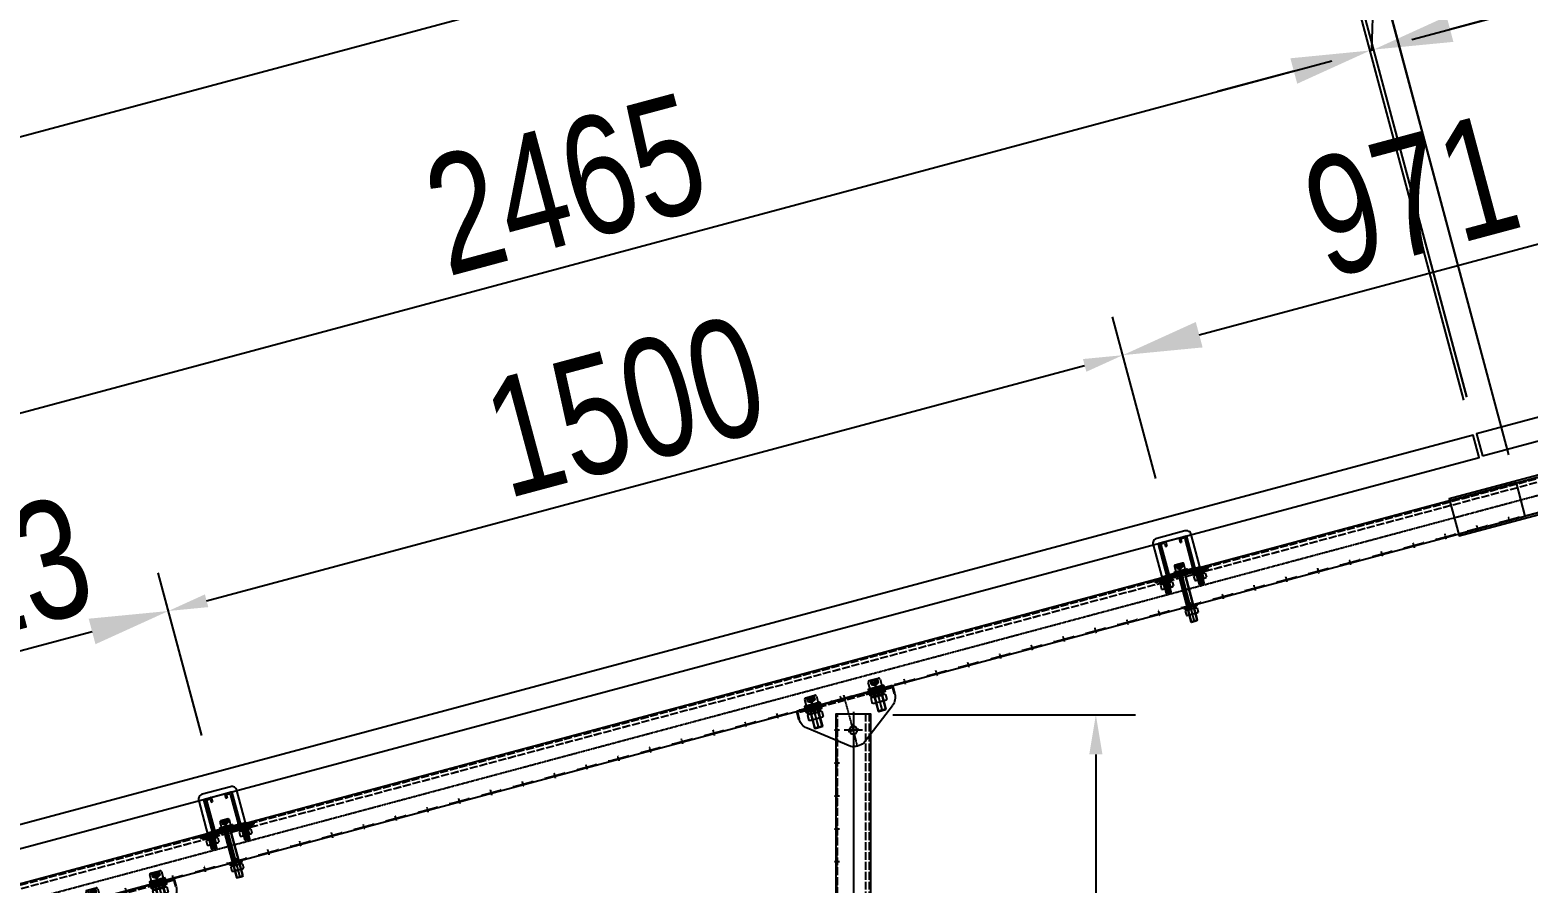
# Model space of a CAD drawing. Header units: millimetres. Extents: x -14454 to 167453, y -24 to 28032.
# Drawn here: x 46783 to 48658, y 24880 to 25947 of the extents above; entities that cross this region are included whole.
import ezdxf

# ---------------------------------------------------------------- set-up
doc = ezdxf.new("R2010")
doc.units = ezdxf.units.MM
for name, pattern in [('ACAD_ISO02W100', [15, 12, -3]), ('CENTER', [50.8, 31.75, -6.35, 6.35, -6.35]), ('CENTER2', [1.125, 0.75, -0.125, 0.125, -0.125]), ('CONTINUOUS1', [0]), ('DASH', [0.35, 0.25, -0.1]), ('DASHED', [19.05, 12.7, -6.35])]:
    doc.linetypes.add(name, pattern=pattern)
for name, color, linetype in [('003_THICK', 7, 'CONTINUOUS1'), ('cushician', 7, 'Continuous'), ('CY_生产图', 7, 'Continuous'), ('E-BUSB', 1, 'Continuous'), ('中心线', 1, 'CENTER2'), ('图块替换', 7, 'Continuous'), ('粗线', 7, 'Continuous'), ('组件', 4, 'Continuous'), ('细线', 3, 'DASH'), ('虚线', 3, 'ACAD_ISO02W100')]:
    doc.layers.add(name, color=color, linetype=linetype)
doc.layers.add('轮廓线', color=7, linetype='Continuous', lineweight=35)
doc.styles.add('标准', font='MS PGothic.ttf', dxfattribs={"width": 0.8})
doc.dimstyles.new('plan', dxfattribs={"dimscale": 60, "dimtxt": 3, "dimasz": 1, "dimexe": 1, "dimexo": 1, "dimgap": 0.5, "dimtad": 1, "dimdec": 0, "dimzin": 0, "dimdsep": 46, "dimtxsty": '标准', "dimcen": 0, "dimclrd": 3, "dimclre": 3, "dimclrt": 7, "dimadec": 0, "dimazin": 0, "dimtfac": 1, "dimtdec": 0, "dimtofl": 0, "dimtmove": 0, "dimatfit": 3, "dimfxl": 0, "dimtolj": 1, "dimtzin": 0, "dimlwe": -1, "dimarcsym": 0})
doc.dimstyles.new('副本 plan', dxfattribs={"dimscale": 60, "dimtxt": 3, "dimasz": 1, "dimexe": 3, "dimexo": 1, "dimgap": 0.5, "dimtad": 1, "dimdec": 0, "dimzin": 0, "dimdsep": 46, "dimtxsty": '标准', "dimcen": 0, "dimclrd": 3, "dimclre": 3, "dimclrt": 7, "dimadec": 0, "dimazin": 0, "dimtfac": 1, "dimtdec": 0, "dimtofl": 0, "dimtmove": 1, "dimatfit": 3, "dimfxl": 0, "dimtolj": 1, "dimtzin": 0, "dimlwe": -1, "dimarcsym": 0})

# ---------------------------------------------------------------- blocks, each defined once
blk = doc.blocks.new('zj6510012312311A$C3C46345F')
at = {"layer": '粗线'}
for p, q in [((0, 51), (0, 1)), ((1, 52), (9, 52)), ((2, 49), (2, 3)), ((3, 50), (7, 50)), ((8, 49), (8, 44.9)), ((10, 51), (10, 44.9)), ((31.3, 51), (31.3, 44.9)), ((32.3, 52), (40.3, 52)), ((33.3, 49), (33.3, 44.9)), ((34.3, 50), (38.3, 50)), ((39.3, 49), (39.3, 3)), ((41.3, 51), (41.3, 1)), ((8, 44.9), (10, 44.9)), ((31.3, 44.9), (33.3, 44.9)), ((1, 0), (40.3, 0)), ((3, 2), (38.3, 2))]:
    blk.add_line(p, q, dxfattribs=at)
for centre, start, end in [((1, 51), 90, 180), ((3, 49), 90, 180), ((7, 49), 0, 90), ((9, 51), 0, 90), ((32.3, 51), 90, 180), ((34.3, 49), 90, 180), ((38.3, 49), 0, 90), ((40.3, 51), 0, 90), ((1, 1), 180, 270), ((3, 3), 180, 270), ((38.3, 3), 270, 0), ((40.3, 1), 270, 0)]:
    blk.add_arc(centre, 1, start, end, dxfattribs=at)
blk = doc.blocks.new('zj6510012312311A$C67153D70')
at = {"layer": '003_THICK'}
for p, q in [((1, 7.2), (1, 0.8)), ((3.3, 8), (17.1, 8)), ((5.6, 7.2), (5.6, 0.8)), ((14.8, 7.2), (14.8, 0.8)), ((19.4, 7.2), (19.4, 0.8)), ((3.3, 0), (17.1, 0))]:
    blk.add_line(p, q, dxfattribs=at)
for centre, radius, start, end in [((3.3, 4.4), 3.66, 50.8833, 129.1167), ((3.3, 3.7), 3.66, 230.8833, 309.1167), ((10.2, -5.4), 13.4, 69.8555, 110.1445), ((10.2, 13.4), 13.4, 249.8555, 290.1445), ((17.1, 4.4), 3.66, 50.8833, 129.1167), ((17.1, 3.7), 3.66, 230.8833, 309.1167)]:
    blk.add_arc(centre, radius, start, end, dxfattribs=at)
at = {"layer": 'cushician'}
for p, q in [((2.2, 8), (2.2, 11)), ((2.2, 8), (18.2, 8)), ((18.2, 8), (18.2, 11))]:
    blk.add_line(p, q, dxfattribs=at)
blk.add_lwpolyline([(0, 13), (20, 13), (20, 11), (0, 11)], close=True, dxfattribs=at)
at = {"layer": '细线', "color": 2}
for p, q in [((8.3, 8), (10, 11)), ((9.7, 8), (11.4, 11))]:
    blk.add_line(p, q, dxfattribs=at)
blk = doc.blocks.new('zj65100竖装压块')
for p, q in [((291899.2, 884520.6, 0), (291899.2, 884520.6, 0)), ((291908.8, 884487.7, 0), (291908.8, 884479.4, 0)), ((291922.1, 884489.4, 0), (291910.5, 884489.4, 0)), ((291916.3, 884489.4, 0), (291916.3, 884489.4, 0)), ((291923.8, 884479.4, 0), (291923.8, 884487.7, 0)), ((291908.8, 884479.4, 0), (291923.8, 884479.4, 0)), ((291911.3, 884479.4, 0), (291911.3, 884400.2, 0)), ((291911.3, 884476.9, 0), (291921.3, 884476.9, 0)), ((291921.3, 884479.4, 0), (291921.3, 884400.2, 0)), ((291911.3, 884400.2, 0), (291921.3, 884400.2, 0)), ((291911.3, 884400.2, 0), (291911.9, 884399.4, 0)), ((291911.9, 884399.4, 0), (291920.7, 884399.4, 0)), ((291921.3, 884400.2, 0), (291920.7, 884399.4, 0))]:
    blk.add_line(p, q)
at = {"color": 3, "linetype": 'DASHED'}
for p, q in [((291911.5, 884484.4, 0), (291911.5, 884489.4, 0)), ((291913.9, 884489.4, 0), (291913.9, 884484.4, 0)), ((291918.7, 884489.4, 0), (291918.7, 884484.4, 0)), ((291921.1, 884489.4, 0), (291921.1, 884484.4, 0)), ((291911.5, 884484.4, 0), (291916.3, 884481.6, 0)), ((291921.1, 884484.4, 0), (291916.3, 884481.6, 0))]:
    blk.add_line(p, q, dxfattribs=at)
at = {"color": 1, "linetype": 'CENTER', "ltscale": 9}
blk.add_line((291916.3, 884489.4, 0), (291916.3, 884399.4, 0), dxfattribs=at)
at = {"color": 3}
for p, q in [((291911.9, 884476.9, 0), (291911.3, 884479.4, 0)), ((291911.9, 884476.9, 0), (291911.9, 884400.2, 0)), ((291920.7, 884476.9, 0), (291921.3, 884479.4, 0)), ((291920.7, 884476.9, 0), (291920.7, 884400.2, 0))]:
    blk.add_line(p, q, dxfattribs=at)
at = {"elevation": 0}
blk.add_lwpolyline([(291906.3, 884479.4), (291926.3, 884479.4), (291926.3, 884477.7), (291906.3, 884477.7)], close=True, dxfattribs=at)
for centre, start, end in [((291910.5, 884487.7, 0), 90, 180), ((291922.1, 884487.7, 0), 0, 90)]:
    blk.add_arc(centre, 1.67, start, end)
at = {"color": 3, "linetype": 'DASHED'}
for centre in [(291916.3, 884494.1, 0), (291916.3, 884489.1, 0)]:
    blk.add_arc(centre, 5.32, 243.0947, 296.9053, dxfattribs=at)
at = {"layer": 'E-BUSB'}
blk.add_line((291916.3, 884476, 0), (291916.3, 884399.4, 0), dxfattribs=at)
at = {"layer": '粗线'}
for name, p in [('zj6510012312311A$C3C46345F', (291895.7, 884475.7, 0)), ('zj6510012312311A$C67153D70', (291906.3, 884410.7, 0))]:
    blk.add_blockref(name, p, dxfattribs=at)
blk = doc.blocks.new('zj65100VFDFDBGdgrtedfghM8X105U型压块螺栓')
for p, q in [((-2155796166.540478, -2296044651.556607), (-2155796174.540479, -2296044651.556607)), ((-2155796166.540478, -2296044652.556607), (-2155796174.540479, -2296044652.556607)), ((-2155796166.540478, -2296044653.556607), (-2155796174.540479, -2296044653.556607)), ((-2155796166.540478, -2296044654.556606), (-2155796174.540479, -2296044654.556606)), ((-2155796166.540478, -2296044655.556607), (-2155796174.540479, -2296044655.556607)), ((-2155796166.540478, -2296044656.556607), (-2155796174.540479, -2296044656.556607)), ((-2155796166.540478, -2296044659.556607), (-2155796174.540479, -2296044659.556607)), ((-2155796166.540478, -2296044660.556607), (-2155796174.540479, -2296044660.556607)), ((-2155796166.540478, -2296044661.556607), (-2155796174.540479, -2296044661.556607)), ((-2155796166.540478, -2296044662.556606), (-2155796174.540479, -2296044662.556606)), ((-2155796166.540478, -2296044664.556606), (-2155796174.540479, -2296044664.556607)), ((-2155796166.540478, -2296044657.556608), (-2155796174.540478, -2296044657.556607)), ((-2155796166.540478, -2296044658.556607), (-2155796174.540478, -2296044658.556607)), ((-2155796166.540479, -2296044663.556607), (-2155796174.540478, -2296044663.556607)), ((-2155796114.540479, -2296044652.556608), (-2155796122.540479, -2296044652.556607)), ((-2155796114.540478, -2296044653.556607), (-2155796122.540479, -2296044653.556606)), ((-2155796114.540478, -2296044654.556606), (-2155796122.540479, -2296044654.556606)), ((-2155796114.540478, -2296044656.556607), (-2155796122.540479, -2296044656.556607)), ((-2155796114.540479, -2296044657.556608), (-2155796122.540479, -2296044657.556607)), ((-2155796114.540478, -2296044659.556607), (-2155796122.540479, -2296044659.556607)), ((-2155796114.540479, -2296044660.556607), (-2155796122.540479, -2296044660.556607)), ((-2155796114.540478, -2296044651.556607), (-2155796122.540478, -2296044651.556607)), ((-2155796114.540479, -2296044655.556607), (-2155796122.540478, -2296044655.556607)), ((-2155796114.540478, -2296044658.556607), (-2155796122.540478, -2296044658.556607)), ((-2155796114.540479, -2296044661.556607), (-2155796122.540478, -2296044661.556606)), ((-2155796114.540478, -2296044662.556606), (-2155796122.540478, -2296044662.556606)), ((-2155796114.540478, -2296044663.556607), (-2155796122.540478, -2296044663.556607)), ((-2155796114.540478, -2296044664.556607), (-2155796122.540478, -2296044664.556607)), ((-2155796166.540478, -2296044668.556607), (-2155796174.540479, -2296044668.556607)), ((-2155796166.540478, -2296044669.556607), (-2155796174.540479, -2296044669.556607)), ((-2155796166.540478, -2296044670.556606), (-2155796174.540479, -2296044670.556606)), ((-2155796166.540478, -2296044671.556606), (-2155796174.540479, -2296044671.556607)), ((-2155796166.540478, -2296044672.556607), (-2155796174.540479, -2296044672.556606)), ((-2155796166.540478, -2296044673.556606), (-2155796174.540479, -2296044673.556607)), ((-2155796166.540478, -2296044665.556607), (-2155796174.540478, -2296044665.556608)), ((-2155796166.540478, -2296044666.556607), (-2155796174.540478, -2296044666.556607)), ((-2155796166.540478, -2296044667.556607), (-2155796174.540478, -2296044667.556607)), ((-2155796166.540478, -2296044674.556607), (-2155796174.540478, -2296044674.556608)), ((-2155796166.540479, -2296044675.556607), (-2155796174.540478, -2296044675.556607)), ((-2155796114.540478, -2296044665.556608), (-2155796122.540479, -2296044665.556607)), ((-2155796114.540478, -2296044666.556607), (-2155796122.540479, -2296044666.556607)), ((-2155796114.540479, -2296044671.556607), (-2155796122.540479, -2296044671.556606)), ((-2155796114.540478, -2296044672.556607), (-2155796122.540479, -2296044672.556607)), ((-2155796114.540478, -2296044675.556608), (-2155796122.540479, -2296044675.556607)), ((-2155796114.540478, -2296044667.556607), (-2155796122.540478, -2296044667.556607)), ((-2155796114.540479, -2296044668.556607), (-2155796122.540478, -2296044668.556607)), ((-2155796114.540479, -2296044669.556607), (-2155796122.540478, -2296044669.556607)), ((-2155796114.540478, -2296044670.556607), (-2155796122.540478, -2296044670.556606)), ((-2155796114.540478, -2296044673.556607), (-2155796122.540478, -2296044673.556607)), ((-2155796114.540478, -2296044674.556608), (-2155796122.540478, -2296044674.556607))]:
    blk.add_line(p, q)
blk.add_lwpolyline([(-2155796122.540479, -2296044676.584091), (-2155796114.540478, -2296044676.584092), (-2155796114.540478, -2296044600.556607, 0.4142135624), (-2155796122.540479, -2296044592.556607), (-2155796166.540478, -2296044592.556607, 0.4142135624), (-2155796174.540479, -2296044600.556607), (-2155796174.540479, -2296044676.584093), (-2155796166.540478, -2296044676.584092), (-2155796166.540478, -2296044601.556607, -0.4142135592), (-2155796165.540479, -2296044600.556607), (-2155796123.540479, -2296044600.556606, -0.4142135656), (-2155796122.540478, -2296044601.556607), (-2155796122.540478, -2296044676.584093)], format="xyb")
blk = doc.blocks.new('zj65100VFDFDBGdgrtedfghA$C67153D70')
at = {"layer": '003_THICK'}
for p, q in [((1, 7.2), (1, 0.8)), ((3.3, 8), (17.1, 8)), ((5.6, 7.2), (5.6, 0.8)), ((14.8, 7.2), (14.8, 0.8)), ((19.4, 7.2), (19.4, 0.8)), ((3.3, 0), (17.1, 0))]:
    blk.add_line(p, q, dxfattribs=at)
for centre, radius, start, end in [((3.3, 4.4), 3.66, 50.8833, 129.1167), ((3.3, 3.7), 3.66, 230.8833, 309.1167), ((10.2, -5.4), 13.4, 69.8555, 110.1445), ((10.2, 13.4), 13.4, 249.8555, 290.1445), ((17.1, 4.4), 3.66, 50.8833, 129.1167), ((17.1, 3.7), 3.66, 230.8833, 309.1167)]:
    blk.add_arc(centre, radius, start, end, dxfattribs=at)
at = {"layer": 'cushician'}
for p, q in [((2.2, 8), (2.2, 11)), ((2.2, 8), (18.2, 8)), ((18.2, 8), (18.2, 11))]:
    blk.add_line(p, q, dxfattribs=at)
blk.add_lwpolyline([(0, 13), (20, 13), (20, 11), (0, 11)], close=True, dxfattribs=at)
at = {"layer": '细线', "color": 2}
for p, q in [((8.3, 8), (10, 11)), ((9.7, 8), (11.4, 11))]:
    blk.add_line(p, q, dxfattribs=at)
blk = doc.blocks.new('zj65100VFDFDBGdgrtedfghYABAN')
for p, q in [((-27.1, -61.1), (54, -39.4)), ((-26.6, -63), (54.5, -41.3)), ((54.5, -41.3), (54, -39.4)), ((-27.1, -61.1), (-26.6, -63))]:
    blk.add_line(p, q)
at = {"rotation": 15.00001912494984}
blk.add_blockref('zj65100VFDFDBGdgrtedfghM8X105U型压块螺栓', (1488078174.1, 2775770376.2), dxfattribs=at)
at = {"layer": '粗线', "rotation": 15.00001912494987}
for p in [(32.8, -60.6), (-17.4, -74.1)]:
    blk.add_blockref('zj65100VFDFDBGdgrtedfghA$C67153D70', p, dxfattribs=at)
blk = doc.blocks.new('zj65100压板组合')
blk.add_line((35843.9, -1455.7, -11.8), (35826.6, -1408.2, -16.4))
at = {"extrusion": (-8.31842e-08, -3.4456e-08, 1), "rotation": 4.99998075181172}
blk.add_blockref('zj65100VFDFDBGdgrtedfghYABAN', (35810.4, -1360.9, -11.7), dxfattribs=at)
at = {"layer": '图块替换', "rotation": 19.99999975941452}
blk.add_blockref('zj65100竖装压块', (64024.5, -932384.4, -23.8), dxfattribs=at)
blk = doc.blocks.new('*D376')
at = {"color": 3, "transparency": 16777216}
for p, q in [((37185.5, -756), (37098.7, -517.5)), ((35776, -1269.3), (35689.1, -1030.5))]:
    blk.add_line(p, q, dxfattribs=at)
at = {"color": 3, "lineweight": -2, "transparency": 16777216}
blk.add_line((35766, -1066.4), (37062.8, -594.4), dxfattribs=at)
at = {"color": 3, "transparency": 16777216}
for points in [[(37059.4, -585), (37066.2, -603.8), (37119.2, -573.9)], [(35762.6, -1057), (35769.4, -1075.8), (35709.6, -1086.9)]]:
    blk.add_solid(points, dxfattribs=at)
at = {"layer": 'Defpoints', "color": 0, "transparency": 16777216}
for p in [(37119.2, -573.9), (37206, -812.3, 2.3), (35796.6, -1325.7, 2.3)]:
    blk.add_point(p, dxfattribs=at)
at = {"color": 7, "transparency": 16777216, "insert": (36373.4, -717.6), "char_height": 180, "attachment_point": 5, "rotation": 20, "style": '标准'}
blk.add_mtext('\\A1;1500', dxfattribs=at)
blk = doc.blocks.new('*D377')
at = {"color": 3, "transparency": 16777216}
for p, q in [((37639.6, -592.9), (37432.4, -24.2)), ((35323.5, -1436.7), (35116.3, -868))]:
    blk.add_line(p, q, dxfattribs=at)
at = {"color": 3, "lineweight": -2, "transparency": 16777216}
blk.add_line((35193.2, -903.9), (37396.5, -101.1), dxfattribs=at)
at = {"color": 3, "transparency": 16777216}
for points in [[(37393.1, -91.7), (37400, -110.5), (37452.9, -80.6)], [(35189.8, -894.5), (35196.6, -913.3), (35136.8, -924.4)]]:
    blk.add_solid(points, dxfattribs=at)
at = {"layer": 'Defpoints', "color": 0, "transparency": 16777216}
for p in [(37452.9, -80.6), (37660.1, -649.3, 0), (35344, -1493.1, 0)]:
    blk.add_point(p, dxfattribs=at)
at = {"color": 7, "transparency": 16777216, "insert": (36253.8, -389.7), "char_height": 180, "attachment_point": 5, "rotation": 20.0185, "style": '标准'}
blk.add_mtext('\\A1;2465', dxfattribs=at)
blk = doc.blocks.new('*D380')
at = {"color": 3, "transparency": 16777216}
for p, q in [((118547.5, -76.6), (118482, 168.1)), ((117610.2, -328.2), (117544.5, -83.1))]:
    blk.add_line(p, q, dxfattribs=at)
at = {"color": 3, "lineweight": -2, "transparency": 16777216}
blk.add_line((117676, -110), (118381.6, 79.1), dxfattribs=at)
at = {"color": 3, "transparency": 16777216}
for points in [[(118376.4, 98.4), (118386.8, 59.8), (118497.5, 110.1)], [(117670.8, -90.7), (117681.2, -129.3), (117560.1, -141)]]:
    blk.add_solid(points, dxfattribs=at)
at = {"layer": 'Defpoints', "color": 0, "transparency": 16777216}
for p in [(118497.5, 110.1), (118563.1, -134.5, 2.3), (117625.7, -386.2, 2.3)]:
    blk.add_point(p, dxfattribs=at)
at = {"color": 7, "transparency": 16777216, "insert": (117997.7, 100.5), "char_height": 180, "attachment_point": 5, "rotation": 15, "style": '标准'}
blk.add_mtext('\\A1;971', dxfattribs=at)
blk = doc.blocks.new('*D381')
at = {"color": 3, "lineweight": -2, "transparency": 16777216}
for p, q in [((117944.2, 525.5), (118081.2, 562.2)), ((117938.2, 322), (117944.2, 525.5)), ((118056.7, 353.8), (118172.7, 384.8)), ((117935.5, 321.3), (117940.8, 322.7)), ((117819.6, 290.2), (117703.7, 259.2))]:
    blk.add_line(p, q, dxfattribs=at)
at = {"color": 3, "transparency": 16777216}
for p, q in [((118077.6, -209.1), (117920, 379.2)), ((118082.1, -204.6), (117925.3, 380.7))]:
    blk.add_line(p, q, dxfattribs=at)
for points in [[(118051.6, 373.1), (118061.9, 334.4), (117940.8, 322.7)], [(117814.4, 309.5), (117824.8, 270.9), (117935.5, 321.3)]]:
    blk.add_solid(points, dxfattribs=at)
at = {"layer": 'Defpoints', "color": 0, "transparency": 16777216}
for p in [(117940.8, 322.7), (118093.2, -267.1), (118097.7, -262.6, 5)]:
    blk.add_point(p, dxfattribs=at)
at = {"color": 7, "transparency": 16777216, "insert": (117981.6, 659.7), "char_height": 180, "attachment_point": 5, "rotation": 14.9999, "style": '标准'}
blk.add_mtext('\\A1;6', dxfattribs=at)
blk = doc.blocks.new('*D383')
at = {"color": 3, "transparency": 16777216}
for p, q in [((120464.4, 329.2), (120176.7, 1401.9)), ((118146.3, -292.4), (117858.6, 780.3))]:
    blk.add_line(p, q, dxfattribs=at)
at = {"color": 3, "lineweight": -2, "transparency": 16777216}
blk.add_line((117990.1, 753.5), (120076.4, 1312.9), dxfattribs=at)
at = {"color": 3, "transparency": 16777216}
for points in [[(120071.2, 1332.2), (120081.5, 1293.6), (120192.3, 1344)], [(117984.9, 772.8), (117995.3, 734.2), (117874.2, 722.4)]]:
    blk.add_solid(points, dxfattribs=at)
at = {"layer": 'Defpoints', "color": 0, "transparency": 16777216}
for p in [(120192.3, 1344), (120479.9, 271.3, 0.1), (118161.8, -350.3, 0.1)]:
    blk.add_point(p, dxfattribs=at)
at = {"color": 7, "transparency": 16777216, "insert": (119002.1, 1149.1), "char_height": 180, "attachment_point": 5, "rotation": 15.0107, "style": '标准'}
blk.add_mtext('\\A1;2400', dxfattribs=at)
blk = doc.blocks.new('*D385')
at = {"color": 3, "transparency": 16777216}
for p, q in [((118146.3, -292.4), (117858.5, 781.3)), ((112350.9, -1845.8), (112063.1, -772.1))]:
    blk.add_line(p, q, dxfattribs=at)
at = {"color": 3, "lineweight": -2, "transparency": 16777216}
blk.add_line((112194.5, -799), (117758.1, 692.3), dxfattribs=at)
at = {"color": 3, "transparency": 16777216}
for points in [[(117752.9, 711.6), (117763.3, 673), (117874, 723.4)], [(112189.3, -779.7), (112199.7, -818.3), (112078.6, -830.1)]]:
    blk.add_solid(points, dxfattribs=at)
at = {"layer": 'Defpoints', "color": 0, "transparency": 16777216}
for p in [(117874, 723.4), (118161.8, -350.3, 0.1), (112366.4, -1903.8, 0)]:
    blk.add_point(p, dxfattribs=at)
at = {"color": 7, "transparency": 16777216, "insert": (114945.2, 62.5), "char_height": 180, "attachment_point": 5, "rotation": 15.0052, "style": '标准'}
blk.add_mtext('\\A1;6000', dxfattribs=at)
blk = doc.blocks.new('zj65100swfvwrfgvA$C7DFF2B0C')
for p, q in [((0, 55), (210, 55)), ((0, 3), (210, 3))]:
    blk.add_line(p, q)
blk.add_lwpolyline([(210, 0), (210, 58), (0, 58), (0, 0)], close=True)
blk = doc.blocks.new('*D399')
at = {"color": 3, "transparency": 16777216}
for p, q in [((116161.9, -718.4), (116095.6, -471.3)), ((115664.8, -847.2), (115599.6, -604.2))]:
    blk.add_line(p, q, dxfattribs=at)
at = {"color": 3, "lineweight": -2, "transparency": 16777216}
blk.add_line((115731.1, -631.1), (115995.3, -560.3), dxfattribs=at)
at = {"color": 3, "transparency": 16777216}
for points in [[(115990.1, -541), (116000.4, -579.7), (116111.2, -529.3)], [(115725.9, -611.8), (115736.3, -650.4), (115615.2, -662.2)]]:
    blk.add_solid(points, dxfattribs=at)
at = {"layer": 'Defpoints', "color": 0, "transparency": 16777216}
for p in [(116111.2, -529.3), (116177.4, -776.4, 28.9), (115680.3, -905.2, 48.2)]:
    blk.add_point(p, dxfattribs=at)
at = {"color": 7, "transparency": 16777216, "insert": (115832.1, -479.8), "char_height": 180, "attachment_point": 5, "rotation": 15, "style": '标准'}
blk.add_mtext('\\A1;513', dxfattribs=at)
blk = doc.blocks.new('zj65100ZDFRWGdgrtedfghWDVBTBXDVDFGTHTRFGTRHdghjdgyuA$C67153D70')
at = {"layer": '003_THICK'}
for p, q in [((1, 7.2), (1, 0.8)), ((3.3, 8), (17.1, 8)), ((5.6, 7.2), (5.6, 0.8)), ((14.8, 7.2), (14.8, 0.8)), ((19.4, 7.2), (19.4, 0.8)), ((3.3, 0), (17.1, 0))]:
    blk.add_line(p, q, dxfattribs=at)
for centre, radius, start, end in [((3.3, 4.4), 3.66, 50.8833, 129.1167), ((3.3, 3.7), 3.66, 230.8833, 309.1167), ((10.2, -5.4), 13.4, 69.8555, 110.1445), ((10.2, 13.4), 13.4, 249.8555, 290.1445), ((17.1, 4.4), 3.66, 50.8833, 129.1167), ((17.1, 3.7), 3.66, 230.8833, 309.1167)]:
    blk.add_arc(centre, radius, start, end, dxfattribs=at)
at = {"layer": 'cushician'}
for p, q in [((2.2, 8), (2.2, 11)), ((2.2, 8), (18.2, 8)), ((18.2, 8), (18.2, 11))]:
    blk.add_line(p, q, dxfattribs=at)
blk.add_lwpolyline([(0, 13), (20, 13), (20, 11), (0, 11)], close=True, dxfattribs=at)
at = {"layer": '细线', "color": 2}
for p, q in [((8.3, 8), (10, 11)), ((9.7, 8), (11.4, 11))]:
    blk.add_line(p, q, dxfattribs=at)
blk = doc.blocks.new('zj65100ZDFRWGDSFGFG')
for p, q in [((-48.3, 6.2), (-49.3, 5.4)), ((-49.3, -5.4), (-49.3, 5.4)), ((-48.3, -6.2), (-48.3, 6.2)), ((-12.3, 6.2), (-48.3, 6.2)), ((-15.4, -6.2), (-15.4, 6.2)), ((-12.3, 9.2), (-2.1, 9.2)), ((-12.3, -9.2), (-12.3, 9.2)), ((0, 7.2), (0, -7.2)), ((0, 0), (0, 0)), ((-48.3, -6.2), (-49.3, -5.4)), ((-12.3, -6.2), (-48.3, -6.2)), ((-2.1, -9.2), (-12.3, -9.2))]:
    blk.add_line(p, q)
at = {"color": 1, "linetype": 'CENTER', "ltscale": 9}
blk.add_line((0, 0), (-49.3, 0), dxfattribs=at)
at = {"color": 3}
for p, q in [((-15.4, 5.4), (-48.3, 5.4)), ((-15.4, 5.4), (-12.3, 6.2)), ((-15.4, -5.4), (-48.3, -5.4)), ((-15.4, -5.4), (-12.3, -6.2))]:
    blk.add_line(p, q, dxfattribs=at)
at = {"color": 3, "linetype": 'DASHED'}
for p, q in [((-6.2, 5.9), (-9.6, 0)), ((0, 5.9), (-6.2, 5.9)), ((0, 3), (-6.2, 3)), ((-6.2, -5.9), (-9.6, 0)), ((0, -3), (-6.2, -3)), ((-6.2, -5.9), (0, -5.9))]:
    blk.add_line(p, q, dxfattribs=at)
at = {"elevation": 0}
blk.add_lwpolyline([(-12.3, -12.3), (-12.3, 12.3), (-14.4, 12.3), (-14.4, -12.3)], close=True, dxfattribs=at)
at = {"color": 3, "linetype": 'DASHED'}
for centre in [(-0.3, 0), (5.8, 0)]:
    blk.add_arc(centre, 6.55, 153.0947, 206.9053, dxfattribs=at)
for centre, start, end in [((-2.1, 7.2), 0, 90), ((-2.1, -7.2), 270, 0)]:
    blk.add_arc(centre, 2.05, start, end)
at = {"layer": 'E-BUSB'}
blk.add_line((-16.4, 0), (-49.3, 0, 0), dxfattribs=at)
blk = doc.blocks.new('zj65100xx铰接件')
at = {"color": 2, "const_width": 3}
for points in [[(-2153537970.59726, -2295827559.698594), (-2153537945.597261, -2295827559.698595)], [(-2153537870.59726, -2295827559.698595), (-2153537845.59726, -2295827559.698594)]]:
    blk.add_lwpolyline(points, dxfattribs=at)
for points in [[(-2153537970.59726, -2295827558.198595), (-2153537945.59726, -2295827558.198594), (-2153537945.59726, -2295827561.198595), (-2153537970.59726, -2295827561.198596)], [(-2153537870.59726, -2295827558.198595), (-2153537845.59726, -2295827558.198595), (-2153537845.59726, -2295827561.198595), (-2153537870.59726, -2295827561.198596)]]:
    blk.add_lwpolyline(points, close=True)
blk.add_circle((-2153537908.09726, -2295827511.198595), 6)
at = {"layer": '中心线', "ltscale": 0.8}
for p, q in [((-2153537908.09726, -2295827486.198596), (-2153537908.09726, -2295827566.198595)), ((-2153537916.09726, -2295827511.198595), (-2153537900.09726, -2295827511.198595)), ((-2153537908.09726, -2295827503.198595), (-2153537908.09726, -2295827519.198595))]:
    blk.add_line(p, q, dxfattribs=at)
at = {"layer": '中心线', "ltscale": 0.5}
for p, q in [((-2153537970.59726, -2295827558.198595), (-2153537970.59726, -2295827561.198596)), ((-2153537958.09726, -2295827551.55407), (-2153537958.09726, -2295827567.675128)), ((-2153537945.59726, -2295827558.198594), (-2153537945.59726, -2295827561.198595)), ((-2153537870.59726, -2295827558.198595), (-2153537870.59726, -2295827561.198596)), ((-2153537858.09726, -2295827551.690664), (-2153537858.09726, -2295827567.811723)), ((-2153537845.59726, -2295827558.198595), (-2153537845.59726, -2295827561.198595))]:
    blk.add_line(p, q, dxfattribs=at)
at = {"layer": '粗线'}
for p, q in [((-2153537917.987519, -2295827488.238134), (-2153537975.272489, -2295827532.194437)), ((-2153537898.207001, -2295827488.238134), (-2153537840.922031, -2295827532.194437))]:
    blk.add_line(p, q, dxfattribs=at)
for centre, radius, start, end in [((-2153537908.09726, -2295827511.198595), 25, 66.695899754, 113.304070619), ((-2153537963.09726, -2295827548.061503), 20, 127.499981619, 180), ((-2153537853.09726, -2295827548.061503), 20, 0, 52.500012963)]:
    blk.add_arc(centre, radius, start, end, dxfattribs=at)
at = {"layer": '虚线'}
blk.add_line((-2153537833.09726, -2295827558.198595), (-2153537983.09726, -2295827558.198595), dxfattribs=at)
at = {"layer": '轮廓线'}
for p, q in [((-2153537983.09726, -2295827548.061502), (-2153537983.09726, -2295827561.198596)), ((-2153537983.09726, -2295827561.198596), (-2153537833.09726, -2295827561.198596)), ((-2153537833.097261, -2295827548.061503), (-2153537833.09726, -2295827561.198596))]:
    blk.add_line(p, q, dxfattribs=at)
at = {"xscale": -1, "rotation": 90.00001030603163}
for p in [(-2153537958.097258, -2295827577.57193, 0), (-2153537858.097258, -2295827577.57193, 0)]:
    blk.add_blockref('zj65100ZDFRWGDSFGFG', p, dxfattribs=at)
at = {"layer": '粗线', "xscale": 1.232000193967497, "yscale": 1.232000193967497, "zscale": 1.232000193967497, "rotation": 180.0000057232714}
for p in [(-2153537945.77708, -2295827542.133375, -0.000062), (-2153537845.77708, -2295827542.133375, -0.000062)]:
    blk.add_blockref('zj65100ZDFRWGdgrtedfghWDVBTBXDVDFGTHTRFGTRHdghjdgyuA$C67153D70', p, dxfattribs=at)
blk = doc.blocks.new('*D412')
at = {"color": 3, "linetype": 'Continuous', "transparency": 16777216}
for p, q in [((5647.8, 2933.8), (6016.1, 2933.8)), ((5646.8, 1233.8), (6016.1, 1233.8))]:
    blk.add_line(p, q, dxfattribs=at)
at = {"color": 3, "linetype": 'Continuous', "lineweight": -2, "transparency": 16777216}
blk.add_line((5956.1, 2873.8), (5956.1, 1293.8), dxfattribs=at)
at = {"color": 3, "transparency": 16777216}
for points in [[(5946.1, 2873.8), (5966.1, 2873.8), (5956.1, 2933.8)], [(5946.1, 1293.8), (5966.1, 1293.8), (5956.1, 1233.8)]]:
    blk.add_solid(points, dxfattribs=at)
at = {"layer": 'Defpoints', "color": 0, "transparency": 16777216}
for p in [(5587.8, 2933.8, -0.1), (5586.8, 1233.8, -0.1), (5956.1, 1233.8)]:
    blk.add_point(p, dxfattribs=at)
at = {"color": 7, "transparency": 16777216, "insert": (5851.1, 2083.8), "char_height": 150, "attachment_point": 5, "rotation": 90, "style": '标准'}
blk.add_mtext('\\A1;1700', dxfattribs=at)
blk = doc.blocks.new('zj65100ULZ 1700')
blk.add_line((144011.3, 53716.5, 1.8), (144052.6, 53716.5, 1.8))
at = {"elevation": 1.8}
blk.add_lwpolyline([(144052.9, 53716.5), (144000.9, 53716.5), (144000.9, 55416.5), (144052.9, 55416.5)], close=True, dxfattribs=at)
at = {"color": 3, "const_width": 2, "elevation": 1.8}
for points in [[(144001.9, 55406.5), (144001.9, 55376.5)], [(144001.9, 55406.5), (144001.9, 55376.5)], [(144001.9, 55406.5), (144001.9, 55376.5)], [(144001.9, 55356.5), (144001.9, 55326.5)], [(144001.9, 55306.5), (144001.9, 55276.5)], [(144001.9, 55256.5), (144001.9, 55226.5)], [(144001.9, 55206.5), (144001.9, 55176.5)], [(144001.9, 55156.5), (144001.9, 55126.5)], [(144001.9, 55106.5), (144001.9, 55076.5)], [(144001.9, 55056.5), (144001.9, 55026.5)], [(144001.9, 55006.5), (144001.9, 54976.5)], [(144001.9, 54956.5), (144001.9, 54926.5)], [(144001.9, 54906.5), (144001.9, 54876.5)], [(144001.9, 54856.5), (144001.9, 54826.5)], [(144001.9, 54806.5), (144001.9, 54776.5)], [(144001.9, 54756.5), (144001.9, 54726.5)], [(144001.9, 54706.5), (144001.9, 54676.5)], [(144001.9, 54656.5), (144001.9, 54626.5)], [(144001.9, 54606.5), (144001.9, 54576.5)], [(144001.9, 54556.5), (144001.9, 54526.5)], [(144001.9, 54506.5), (144001.9, 54476.5)], [(144001.9, 54456.5), (144001.9, 54426.5)], [(144001.9, 54406.5), (144001.9, 54376.5)], [(144001.9, 54356.5), (144001.9, 54326.5)], [(144001.9, 54306.5), (144001.9, 54276.5)], [(144001.9, 54256.5), (144001.9, 54226.5)], [(144001.9, 54206.5), (144001.9, 54176.5)], [(144001.9, 54156.5), (144001.9, 54126.5)], [(144001.9, 54106.5), (144001.9, 54076.5)], [(144001.9, 54056.5), (144001.9, 54026.5)], [(144001.9, 54006.5), (144001.9, 53976.5)], [(144001.9, 53956.5), (144001.9, 53926.5)], [(144001.9, 53906.5), (144001.9, 53876.5)], [(144001.9, 53856.5), (144001.9, 53826.5)], [(144001.9, 53806.5), (144001.9, 53776.5)], [(144001.9, 53756.5), (144001.9, 53726.5)]]:
    blk.add_lwpolyline(points, dxfattribs=at)
blk.add_circle((144026.9, 55391.5, 1.8), 6)
at = {"layer": '中心线'}
for p, q in [((144002.9, 55406.5, 1.8), (144000.9, 55406.5, 1.8)), ((144002.9, 55406.5, 1.8), (144000.9, 55406.5, 1.8)), ((144002.9, 55406.5, 1.8), (144000.9, 55406.5, 1.8)), ((144026.9, 55419.5, 1.8), (144026.9, 53713.5, 1.8)), ((144005.9, 55391.5, 1.8), (143997.9, 55391.5, 1.8)), ((144005.9, 55391.5, 1.8), (143997.9, 55391.5, 1.8)), ((144005.9, 55391.5, 1.8), (143997.9, 55391.5, 1.8)), ((144040.9, 55391.5, 1.8), (144012.9, 55391.5, 1.8)), ((144000.9, 55376.5, 1.8), (144002.9, 55376.5, 1.8)), ((144000.9, 55376.5, 1.8), (144002.9, 55376.5, 1.8)), ((144000.9, 55376.5, 1.8), (144002.9, 55376.5, 1.8)), ((144002.9, 55356.5, 1.8), (144000.9, 55356.5, 1.8)), ((144005.9, 55341.5, 1.8), (143997.9, 55341.5, 1.8)), ((144000.9, 55326.5, 1.8), (144002.9, 55326.5, 1.8)), ((144005.9, 55291.5, 1.8), (143997.9, 55291.5, 1.8)), ((144002.9, 55306.5, 1.8), (144000.9, 55306.5, 1.8)), ((144000.9, 55276.5, 1.8), (144002.9, 55276.5, 1.8)), ((144002.9, 55256.5, 1.8), (144000.9, 55256.5, 1.8)), ((144005.9, 55241.5, 1.8), (143997.9, 55241.5, 1.8)), ((144000.9, 55226.5, 1.8), (144002.9, 55226.5, 1.8)), ((144002.9, 55206.5, 1.8), (144000.9, 55206.5, 1.8)), ((144005.9, 55191.5, 1.8), (143997.9, 55191.5, 1.8)), ((144000.9, 55176.5, 1.8), (144002.9, 55176.5, 1.8)), ((144002.9, 55156.5, 1.8), (144000.9, 55156.5, 1.8)), ((144005.9, 55141.5, 1.8), (143997.9, 55141.5, 1.8)), ((144000.9, 55126.5, 1.8), (144002.9, 55126.5, 1.8)), ((144002.9, 55106.5, 1.8), (144000.9, 55106.5, 1.8)), ((144005.9, 55091.5, 1.8), (143997.9, 55091.5, 1.8)), ((144000.9, 55076.5, 1.8), (144002.9, 55076.5, 1.8)), ((144005.9, 55041.5, 1.8), (143997.9, 55041.5, 1.8)), ((144002.9, 55056.5, 1.8), (144000.9, 55056.5, 1.8)), ((144000.9, 55026.5, 1.8), (144002.9, 55026.5, 1.8)), ((144002.9, 55006.5, 1.8), (144000.9, 55006.5, 1.8)), ((144005.9, 54991.5, 1.8), (143997.9, 54991.5, 1.8)), ((144000.9, 54976.5, 1.8), (144002.9, 54976.5, 1.8)), ((144002.9, 54956.5, 1.8), (144000.9, 54956.5, 1.8)), ((144005.9, 54941.5, 1.8), (143997.9, 54941.5, 1.8)), ((144000.9, 54926.5, 1.8), (144002.9, 54926.5, 1.8)), ((144002.9, 54906.5, 1.8), (144000.9, 54906.5, 1.8)), ((144005.9, 54891.5, 1.8), (143997.9, 54891.5, 1.8)), ((144000.9, 54876.5, 1.8), (144002.9, 54876.5, 1.8)), ((144002.9, 54856.5, 1.8), (144000.9, 54856.5, 1.8)), ((144005.9, 54841.5, 1.8), (143997.9, 54841.5, 1.8)), ((144000.9, 54826.5, 1.8), (144002.9, 54826.5, 1.8)), ((144005.9, 54791.5, 1.8), (143997.9, 54791.5, 1.8)), ((144002.9, 54806.5, 1.8), (144000.9, 54806.5, 1.8)), ((144000.9, 54776.5, 1.8), (144002.9, 54776.5, 1.8)), ((144002.9, 54756.5, 1.8), (144000.9, 54756.5, 1.8)), ((144005.9, 54741.5, 1.8), (143997.9, 54741.5, 1.8)), ((144000.9, 54726.5, 1.8), (144002.9, 54726.5, 1.8)), ((144002.9, 54706.5, 1.8), (144000.9, 54706.5, 1.8)), ((144005.9, 54691.5, 1.8), (143997.9, 54691.5, 1.8)), ((144000.9, 54676.5, 1.8), (144002.9, 54676.5, 1.8)), ((144002.9, 54656.5, 1.8), (144000.9, 54656.5, 1.8)), ((144005.9, 54641.5, 1.8), (143997.9, 54641.5, 1.8)), ((144000.9, 54626.5, 1.8), (144002.9, 54626.5, 1.8)), ((144002.9, 54606.5, 1.8), (144000.9, 54606.5, 1.8)), ((144005.9, 54591.5, 1.8), (143997.9, 54591.5, 1.8)), ((144000.9, 54576.5, 1.8), (144002.9, 54576.5, 1.8)), ((144005.9, 54541.5, 1.8), (143997.9, 54541.5, 1.8)), ((144002.9, 54556.5, 1.8), (144000.9, 54556.5, 1.8)), ((144000.9, 54526.5, 1.8), (144002.9, 54526.5, 1.8)), ((144002.9, 54506.5, 1.8), (144000.9, 54506.5, 1.8)), ((144005.9, 54491.5, 1.8), (143997.9, 54491.5, 1.8)), ((144000.9, 54476.5, 1.8), (144002.9, 54476.5, 1.8)), ((144002.9, 54456.5, 1.8), (144000.9, 54456.5, 1.8)), ((144005.9, 54441.5, 1.8), (143997.9, 54441.5, 1.8)), ((144000.9, 54426.5, 1.8), (144002.9, 54426.5, 1.8)), ((144002.9, 54406.5, 1.8), (144000.9, 54406.5, 1.8)), ((144005.9, 54391.5, 1.8), (143997.9, 54391.5, 1.8)), ((144000.9, 54376.5, 1.8), (144002.9, 54376.5, 1.8)), ((144002.9, 54356.5, 1.8), (144000.9, 54356.5, 1.8)), ((144005.9, 54341.5, 1.8), (143997.9, 54341.5, 1.8)), ((144000.9, 54326.5, 1.8), (144002.9, 54326.5, 1.8)), ((144005.9, 54291.5, 1.8), (143997.9, 54291.5, 1.8)), ((144002.9, 54306.5, 1.8), (144000.9, 54306.5, 1.8)), ((144000.9, 54276.5, 1.8), (144002.9, 54276.5, 1.8)), ((144005.9, 54241.5, 1.8), (143997.9, 54241.5, 1.8)), ((144002.9, 54256.5, 1.8), (144000.9, 54256.5, 1.8)), ((144000.9, 54226.5, 1.8), (144002.9, 54226.5, 1.8)), ((144002.9, 54206.5, 1.8), (144000.9, 54206.5, 1.8)), ((144005.9, 54191.5, 1.8), (143997.9, 54191.5, 1.8)), ((144000.9, 54176.5, 1.8), (144002.9, 54176.5, 1.8)), ((144002.9, 54156.5, 1.8), (144000.9, 54156.5, 1.8)), ((144005.9, 54141.5, 1.8), (143997.9, 54141.5, 1.8)), ((144000.9, 54126.5, 1.8), (144002.9, 54126.5, 1.8)), ((144002.9, 54106.5, 1.8), (144000.9, 54106.5, 1.8)), ((144005.9, 54091.5, 1.8), (143997.9, 54091.5, 1.8)), ((144000.9, 54076.5, 1.8), (144002.9, 54076.5, 1.8)), ((144005.9, 54041.5, 1.8), (143997.9, 54041.5, 1.8)), ((144002.9, 54056.5, 1.8), (144000.9, 54056.5, 1.8)), ((144000.9, 54026.5, 1.8), (144002.9, 54026.5, 1.8)), ((144005.9, 53991.5, 1.8), (143997.9, 53991.5, 1.8)), ((144002.9, 54006.5, 1.8), (144000.9, 54006.5, 1.8)), ((144000.9, 53976.5, 1.8), (144002.9, 53976.5, 1.8)), ((144002.9, 53956.5, 1.8), (144000.9, 53956.5, 1.8)), ((144005.9, 53941.5, 1.8), (143997.9, 53941.5, 1.8)), ((144000.9, 53926.5, 1.8), (144002.9, 53926.5, 1.8)), ((144002.9, 53906.5, 1.8), (144000.9, 53906.5, 1.8)), ((144005.9, 53891.5, 1.8), (143997.9, 53891.5, 1.8)), ((144000.9, 53876.5, 1.8), (144002.9, 53876.5, 1.8)), ((144002.9, 53856.5, 1.8), (144000.9, 53856.5, 1.8)), ((144005.9, 53841.5, 1.8), (143997.9, 53841.5, 1.8)), ((144000.9, 53826.5, 1.8), (144002.9, 53826.5, 1.8)), ((144005.9, 53791.5, 1.8), (143997.9, 53791.5, 1.8)), ((144002.9, 53806.5, 1.8), (144000.9, 53806.5, 1.8)), ((144000.9, 53776.5, 1.8), (144002.9, 53776.5, 1.8)), ((144005.9, 53741.5, 1.8), (143997.9, 53741.5, 1.8)), ((144002.9, 53756.5, 1.8), (144000.9, 53756.5, 1.8)), ((144000.9, 53726.5, 1.8), (144002.9, 53726.5, 1.8))]:
    blk.add_line(p, q, dxfattribs=at)
at = {"layer": '虚线', "color": 3}
blk.add_line((144002.9, 53716.5, 1.8), (144002.9, 55416.5, 1.8), dxfattribs=at)
at = {"layer": '虚线'}
for p, q in [((144045.4, 55416.5, 1.8), (144045.4, 53716.5, 1.8)), ((144050.9, 55416.5, 1.8), (144050.9, 53716.5, 1.8))]:
    blk.add_line(p, q, dxfattribs=at)
blk = doc.blocks.new('zj65100182-78组件组合')
at = {"layer": '组件', "color": 6, "elevation": -11.7}
blk.add_lwpolyline([(35355.4, -1524.4), (37671.8, -681.3), (37659.8, -648.4), (35343.4, -1491.5)], close=True, dxfattribs=at)
for p in [(1408.6, 512.7, -29), (-1, -0.4, 2.6)]:
    blk.add_blockref('zj65100压板组合', p)
dim = blk.add_aligned_dim(p1=(35344, -1493.1, -21), p2=(37660.1, -649.3, -21), distance=605.3, dimstyle='plan')
dim.commit()
dim.dimension.update_dxf_attribs({"geometry": '*D377', "text_midpoint": (36253.8, -389.7, -21)})
dim = blk.add_linear_dim(base=(37119.2, -573.9, -21.2), p1=(35796.6, -1325.7, -18.9), p2=(37206, -812.3, -18.9), angle=20, dimstyle='plan')
dim.commit()
dim.dimension.update_dxf_attribs({"geometry": '*D376', "text_midpoint": (36373.4, -717.6, -21.2)})
blk = doc.blocks.new('zj651001672279609', base_point=(111982.52, -2073.78))
for p, q in [((120475.91, 286.23, -5.38), (114294.1, -1370.18, -5.52)), ((118157.58, -334.96, -5.52), (112362.14, -1887.85, -5.52))]:
    blk.add_line(p, q)
at = {"elevation": -5.52}
for points in [[(120475.91, 286.23), (120489.37, 236), (118171.04, -385.19), (118157.58, -334.96)], [(118157.58, -334.96), (112362.14, -1887.85), (112375.6, -1938.08), (118171.04, -385.19)]]:
    blk.add_lwpolyline(points, close=True, dxfattribs=at)
at = {"layer": '中心线'}
for p, q in [((120482.9, 260.15, -5.38), (118164.57, -361.04, -5.42)), ((118164.57, -361.04, -5.42), (112369.13, -1913.93, -5.52)), ((118161.49, -387.75), (118160.97, -385.82)), ((118083.7, -406.52), (118084.22, -408.46)), ((118099.48, -407.47), (118097.41, -399.74)), ((118113.2, -400.69), (118112.68, -398.76)), ((118132, -393.58), (118132.51, -395.51)), ((118147.78, -394.53), (118145.71, -386.8)), ((118002.89, -433.35), (118000.82, -425.63)), ((118016.6, -426.57), (118016.09, -424.64)), ((118035.4, -419.46), (118035.92, -421.4)), ((118051.19, -420.41), (118049.12, -412.68)), ((118064.9, -413.63), (118064.38, -411.7)), ((117906.3, -459.23), (117904.23, -451.51)), ((117920.01, -452.45), (117919.49, -450.52)), ((117938.81, -445.35), (117939.33, -447.28)), ((117954.59, -446.29), (117952.52, -438.57)), ((117968.31, -439.51), (117967.79, -437.58)), ((117987.11, -432.41), (117987.63, -434.34)), ((117809.71, -485.12), (117807.64, -477.39)), ((117823.42, -478.34), (117822.9, -476.4)), ((117842.22, -471.23), (117842.74, -473.16)), ((117858, -472.18), (117855.93, -464.45)), ((117871.71, -465.4), (117871.2, -463.46)), ((117890.52, -458.29), (117891.03, -460.22)), ((117745.63, -497.11), (117746.14, -499.04)), ((117761.41, -498.06), (117759.34, -490.33)), ((117775.12, -491.28), (117774.6, -489.35)), ((117793.92, -484.17), (117794.44, -486.1)), ((117649.03, -522.99), (117649.55, -524.92)), ((117664.82, -523.94), (117662.75, -516.21)), ((117678.53, -517.16), (117678.01, -515.23)), ((117697.33, -510.05), (117697.85, -511.98)), ((117713.11, -511), (117711.04, -503.27)), ((117726.83, -504.22), (117726.31, -502.29)), ((117568.22, -549.82), (117566.15, -542.09)), ((117581.94, -543.04), (117581.42, -541.11)), ((117600.74, -535.93), (117601.26, -537.87)), ((117616.52, -536.88), (117614.45, -529.15)), ((117630.23, -530.1), (117629.72, -528.17)), ((117471.63, -575.7), (117469.56, -567.98)), ((117485.34, -568.92), (117484.83, -566.99)), ((117504.14, -561.82), (117504.66, -563.75)), ((117519.93, -562.76), (117517.86, -555.04)), ((117533.64, -555.98), (117533.12, -554.05)), ((117552.44, -548.87), (117552.96, -550.81)), ((117407.55, -587.7), (117408.07, -589.63)), ((117423.34, -588.64), (117421.26, -580.92)), ((117437.05, -581.86), (117436.53, -579.93)), ((117455.85, -574.76), (117456.37, -576.69)), ((117310.96, -613.58), (117311.48, -615.51)), ((117326.74, -614.53), (117324.67, -606.8)), ((117340.46, -607.75), (117339.94, -605.81)), ((117359.26, -600.64), (117359.77, -602.57)), ((117375.04, -601.59), (117372.97, -593.86)), ((117388.75, -594.81), (117388.23, -592.87)), ((117230.15, -640.41), (117228.08, -632.68)), ((117243.86, -633.63), (117243.34, -631.7)), ((117262.66, -626.52), (117263.18, -628.45)), ((117278.45, -627.47), (117276.38, -619.74)), ((117292.16, -620.69), (117291.64, -618.76)), ((117133.56, -666.29), (117131.49, -658.56)), ((117147.27, -659.51), (117146.75, -657.58)), ((117166.07, -652.4), (117166.59, -654.33)), ((117181.85, -653.35), (117179.78, -645.62)), ((117195.57, -646.57), (117195.05, -644.64)), ((117214.37, -639.46), (117214.88, -641.39)), ((117069.48, -678.28), (117070, -680.22)), ((117085.26, -679.23), (117083.19, -671.5)), ((117098.97, -672.45), (117098.46, -670.52)), ((117117.77, -665.34), (117118.29, -667.27)), ((116972.89, -704.17), (116973.4, -706.1)), ((116988.67, -705.11), (116986.6, -697.39)), ((117002.38, -698.33), (117001.86, -696.4)), ((117021.18, -691.22), (117021.7, -693.16)), ((117036.96, -692.17), (117034.89, -684.44)), ((117050.68, -685.39), (117050.16, -683.46)), ((116892.08, -730.99), (116890.01, -723.27)), ((116905.79, -724.21), (116905.27, -722.28)), ((116924.59, -717.11), (116925.11, -719.04)), ((116940.37, -718.05), (116938.3, -710.33)), ((116954.08, -711.27), (116953.57, -709.34)), ((116795.48, -756.88), (116793.41, -749.15)), ((116809.2, -750.1), (116808.68, -748.16)), ((116828, -742.99), (116828.51, -744.92)), ((116843.78, -743.94), (116841.71, -736.21)), ((116857.49, -737.16), (116856.97, -735.22)), ((116876.29, -730.05), (116876.81, -731.98)), ((116731.4, -768.87), (116731.92, -770.8)), ((116747.19, -769.82), (116745.12, -762.09)), ((116760.9, -763.04), (116760.38, -761.11)), ((116779.7, -755.93), (116780.22, -757.86)), ((116634.81, -794.75), (116635.33, -796.68)), ((116650.59, -795.7), (116648.52, -787.97)), ((116664.31, -788.92), (116663.79, -786.99)), ((116683.11, -781.81), (116683.63, -783.74)), ((116698.89, -782.76), (116696.82, -775.03)), ((116712.6, -775.98), (116712.09, -774.05)), ((116554, -821.58), (116551.93, -813.85)), ((116567.71, -814.8), (116567.2, -812.87)), ((116586.52, -807.69), (116587.03, -809.63)), ((116602.3, -808.64), (116600.23, -800.91)), ((116616.01, -801.86), (116615.49, -799.93)), ((116457.41, -847.46), (116455.34, -839.74)), ((116471.12, -840.68), (116470.6, -838.75)), ((116489.92, -833.58), (116490.44, -835.51)), ((116505.71, -834.52), (116503.64, -826.8)), ((116519.42, -827.74), (116518.9, -825.81)), ((116538.22, -820.63), (116538.74, -822.57)), ((116393.33, -859.46), (116393.85, -861.39)), ((116409.11, -860.4), (116407.04, -852.68)), ((116422.83, -853.62), (116422.31, -851.69)), ((116441.63, -846.52), (116442.14, -848.45)), ((116296.74, -885.34), (116297.26, -887.27)), ((116312.52, -886.29), (116310.45, -878.56)), ((116326.23, -879.51), (116325.72, -877.57)), ((116345.03, -872.4), (116345.55, -874.33)), ((116360.82, -873.35), (116358.75, -865.62)), ((116374.53, -866.57), (116374.01, -864.63)), ((116215.93, -912.17), (116213.86, -904.44)), ((116229.64, -905.39), (116229.12, -903.46)), ((116248.44, -898.28), (116248.96, -900.21)), ((116264.22, -899.23), (116262.15, -891.5)), ((116277.94, -892.45), (116277.42, -890.52)), ((116119.34, -938.05), (116117.26, -930.32)), ((116133.05, -931.27), (116132.53, -929.34)), ((116151.85, -924.16), (116152.37, -926.09)), ((116167.63, -925.11), (116165.56, -917.38)), ((116181.34, -918.33), (116180.83, -916.4)), ((116200.14, -911.22), (116200.66, -913.15)), ((116103.55, -937.1), (116104.07, -939.03))]:
    blk.add_line(p, q, dxfattribs=at)
at = {"layer": '细线', "color": 2, "const_width": 2}
for points in [[(118161.23, -386.78), (118132.26, -394.55), (118134.16, -394.04)], [(118112.94, -399.73), (118083.96, -407.49), (118085.87, -406.98)], [(118016.34, -425.61), (117987.37, -433.37), (117989.27, -432.86)], [(118064.64, -412.67), (118035.66, -420.43), (118037.57, -419.92)], [(117919.75, -451.49), (117890.77, -459.25), (117892.68, -458.74)], [(117968.05, -438.55), (117939.07, -446.31), (117940.98, -445.8)], [(117823.16, -477.37), (117794.18, -485.14), (117796.09, -484.62)], [(117871.46, -464.43), (117842.48, -472.19), (117844.39, -471.68)], [(117774.86, -490.31), (117745.89, -498.08), (117747.79, -497.57)], [(117678.27, -516.19), (117649.29, -523.96), (117651.2, -523.45)], [(117726.57, -503.25), (117697.59, -511.02), (117699.5, -510.51)], [(117581.68, -542.08), (117552.7, -549.84), (117554.61, -549.33)], [(117629.97, -529.13), (117601, -536.9), (117602.9, -536.39)], [(117485.09, -567.96), (117456.11, -575.72), (117458.02, -575.21)], [(117533.38, -555.02), (117504.4, -562.78), (117506.31, -562.27)], [(117436.79, -580.9), (117407.81, -588.66), (117409.72, -588.15)], [(117340.2, -606.78), (117311.22, -614.54), (117313.13, -614.03)], [(117388.49, -593.84), (117359.51, -601.6), (117361.42, -601.09)], [(117243.6, -632.66), (117214.63, -640.43), (117216.53, -639.92)], [(117291.9, -619.72), (117262.92, -627.49), (117264.83, -626.97)], [(117147.01, -658.54), (117118.03, -666.31), (117119.94, -665.8)], [(117195.31, -645.6), (117166.33, -653.37), (117168.24, -652.86)], [(117098.71, -671.49), (117069.74, -679.25), (117071.64, -678.74)], [(117002.12, -697.37), (116973.14, -705.13), (116975.05, -704.62)], [(117050.42, -684.43), (117021.44, -692.19), (117023.35, -691.68)], [(116905.53, -723.25), (116876.55, -731.01), (116878.46, -730.5)], [(116953.83, -710.31), (116924.85, -718.07), (116926.76, -717.56)], [(116808.94, -749.13), (116779.96, -756.9), (116781.87, -756.38)], [(116857.23, -736.19), (116828.26, -743.95), (116830.16, -743.44)], [(116760.64, -762.07), (116731.66, -769.84), (116733.57, -769.33)], [(116664.05, -787.95), (116635.07, -795.72), (116636.98, -795.21)], [(116712.34, -775.01), (116683.37, -782.78), (116685.27, -782.27)], [(116567.46, -813.84), (116538.48, -821.6), (116540.39, -821.09)], [(116615.75, -800.89), (116586.77, -808.66), (116588.68, -808.15)], [(116470.86, -839.72), (116441.89, -847.48), (116443.79, -846.97)], [(116519.16, -826.78), (116490.18, -834.54), (116492.09, -834.03)], [(116422.57, -852.66), (116393.59, -860.42), (116395.5, -859.91)], [(116325.97, -878.54), (116297, -886.3), (116298.9, -885.79)], [(116374.27, -865.6), (116345.29, -873.36), (116347.2, -872.85)], [(116229.38, -904.42), (116200.4, -912.19), (116202.31, -911.68)], [(116277.68, -891.48), (116248.7, -899.25), (116250.61, -898.73)], [(116132.79, -930.3), (116103.81, -938.07), (116105.72, -937.56)], [(116181.09, -917.36), (116152.11, -925.13), (116154.02, -924.62)]]:
    blk.add_lwpolyline(points, dxfattribs=at)
at = {"layer": '虚线'}
for p, q in [((120476.43, 284.3, -5.38), (114294.62, -1372.11, -5.52)), ((120477.86, 278.99, -5.38), (114296.04, -1377.42, -5.52)), ((118158.1, -336.89, -5.52), (112362.66, -1889.78, -5.52)), ((118159.53, -342.21, -5.52), (112364.08, -1895.09, -5.52))]:
    blk.add_line(p, q, dxfattribs=at)
at = {"rotation": 355}
for p in [(83018.28, 4305.97, 49.85), (80632.14, 3665.78, 49.85)]:
    blk.add_blockref('zj65100182-78组件组合', p, dxfattribs=at)
at = {"layer": '图块替换', "rotation": 15.00000000000004}
blk.add_blockref('zj65100swfvwrfgvA$C7DFF2B0C', (118070.51, -415.24, -5.47), dxfattribs=at)
for p1, p2, distance, picture, middle in [((118161.82, -350.35, -5.39), (120479.93, 271.25, -5.32), 1110.64, '*D383', (119002.14, 1149.1, -5.47)), ((112366.41, -1903.79, -5.48), (118161.82, -350.35, -5.39), 1111.6, '*D385', (114945.25, 62.54, -5.47))]:
    dim = blk.add_aligned_dim(p1=p1, p2=p2, distance=distance, dimstyle='plan')
    dim.commit()
    dim.dimension.update_dxf_attribs({"geometry": picture, "text_midpoint": middle})
at = {"color": 1}
dim = blk.add_linear_dim(base=(117940.84, 322.7, 28.85), p1=(118093.16, -267.1, 28.85), p2=(118097.66, -262.57, 33.88), angle=14.99995, dimstyle='plan', override={"dimtmove": 1}, dxfattribs=at)
dim.commit()
dim.dimension.update_dxf_attribs({"geometry": '*D381', "text_midpoint": (117942.13, 649.16, 28.85)})
for base, p1, p2, picture, middle in [((118497.52, 110.14, 28.64), (117625.75, -386.18, 30.93), (118563.07, -134.52, 30.96), '*D380', (117997.73, 100.46, 28.64)), ((116111.18, -529.27, -19.31), (115680.29, -905.17, 28.85), (116177.39, -776.4, 9.54), '*D399', (115832.12, -479.81, -19.31))]:
    dim = blk.add_linear_dim(base=base, p1=p1, p2=p2, angle=14.99998, dimstyle='plan')
    dim.commit()
    dim.dimension.update_dxf_attribs({"geometry": picture, "text_midpoint": middle})
blk = doc.blocks.new('C3.5')
for name, p in [('zj651001672279609', (419.5, 1546.9, 5.5)), ('zj65100ULZ 1700', (-138439, -52481, 0.6))]:
    blk.add_blockref(name, p)
at = {"xscale": -1, "rotation": 195.0000103060316}
for p in [(2674367654, -1660219069.3, -0.1), (2674366563.1, -1660219361.6, -0.1)]:
    blk.add_blockref('zj65100xx铰接件', p, dxfattribs=at)
dim = blk.add_linear_dim(base=(5956.1, 1233.8, -0.1), p1=(5587.8, 2933.8, -0.2), p2=(5586.8, 1233.8, -0.2), angle=90, dimstyle='副本 plan', override={"dimtxt": 2.5, "dimexe": 1})
dim.commit()
dim.dimension.update_dxf_attribs({"geometry": '*D412', "text_midpoint": (5851.1, 2083.8, -0.1)})
blk = doc.blocks.new('a20e8561e9664e1c90f5548e1024fe4a')
blk.add_blockref('C3.5', (0, 0))

msp = doc.modelspace()

# ---------------------------------------------------------------- block references
at = {"layer": 'CY_生产图', "xscale": 0.8242840581894979, "yscale": 0.8242840581894979, "zscale": 0.8242840581894979}
msp.add_blockref('a20e8561e9664e1c90f5548e1024fe4a', (43207.297, 22672.491, 14.985), dxfattribs=at)

doc.saveas('drawing.dxf')
